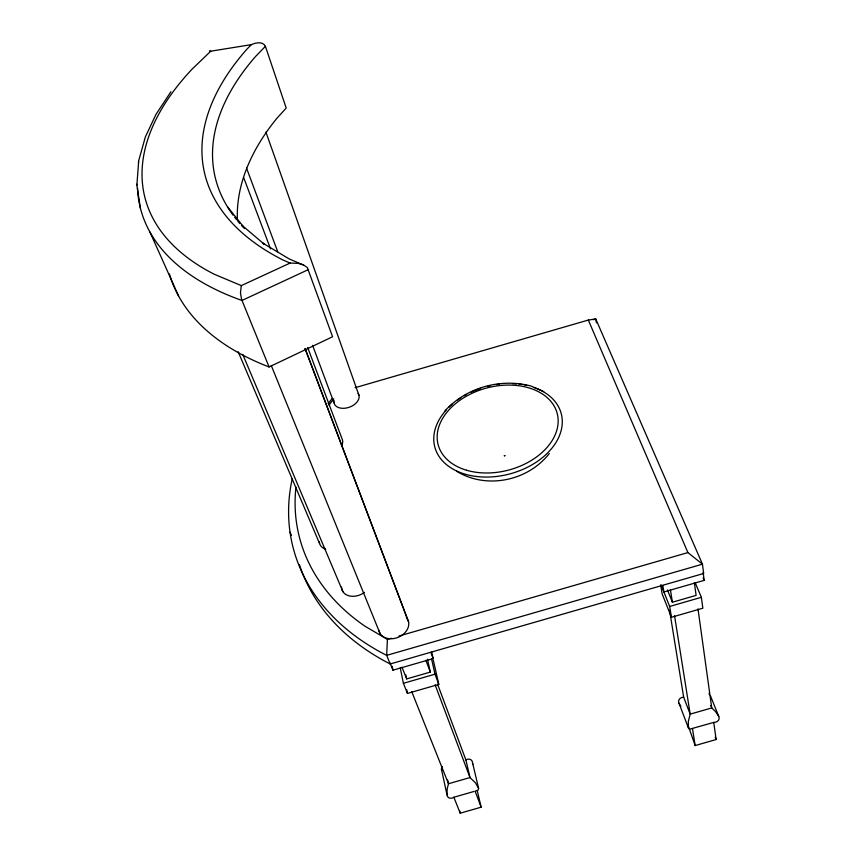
<?xml version="1.0" encoding="UTF-8"?>
<svg xmlns="http://www.w3.org/2000/svg" width="856" height="856" viewBox="0 0 856 856"><rect width="100%" height="100%" fill="white"/><g stroke="black" fill="none" stroke-linecap="round" stroke-linejoin="round"><path stroke-width="1.28" d="M295.962 487.075A267.789 190.92 -12.6 0 0 364.966 626.207L387.404 639.379L386.677 655.364L390.197 663.978L703.675 573.477L702.455 564.179L595.744 318.935L588.318 320.058L355.101 387.704M478.6 788.355L475.465 782.833L469.998 777.558L465.899 759.968C468.489 758.063 472.512 759.304 472.555 762.814L478.6 788.355L478.172 790.099L475.101 791.137L481.136 807.176L460.218 813.2L453.862 797.257C451.347 799.204 447.11 798.348 446.96 794.732L441.407 769.03L442.381 766.655M140.448 208.5L136.874 185.174L138.726 160.564L145.349 136.971L155.963 114.415L170.933 91.71M136.874 185.174L136.939 184.19M138.447 162.415L138.511 161.474M303.634 265.039L298.327 263.413L290.152 263.038L241.296 285.615L240.461 292.902L241.574 299.386L269.084 366.967L332.588 336.75L307.315 267.543L303.634 265.039L289.521 259.111L262.535 242.976L264.14 244.121L241.991 225.31M329.014 405.102L333.733 398.821M209.442 50.793L210.769 51.189L251.354 44.64C255.591 42.661 262.888 41.109 265.414 46.32L286.204 108.059L276.809 118.396A349.077 193.403 -11.8 0 0 237.412 220.623M265.414 46.32L255.516 56.539A363.522 188.566 -12.1 0 0 233.089 215.198M251.354 44.64L246.881 49.209A373.901 192.568 -12.2 0 0 283.058 260.042L290.152 263.038M549.274 453.552C527.917 480.997 486.508 489.653 456.665 471.271M210.769 51.189L192.14 69.101A344.754 178.947 -14.1 0 0 214.054 274.145L241.296 285.615M444.992 410.837C466.092 387.565 500.535 378.01 530.784 385.97L543.742 391.609M710.427 695.746L718.773 716.461C720.474 719.821 716.953 722.646 713.754 722.411L689.562 729.226L688.406 727.942L679.043 703.322C677.289 700.101 680.445 697.052 683.666 697.223L690.182 714.139L688.31 721.533L688.406 727.942M308.567 269.522L241.97 300.456A351.741 184.158 -14 0 1 137.506 188.138M593.187 319.684L595.744 318.935L596.45 322.862M387.404 639.379L391.256 638.266M398.96 636.04L687.892 552.591L702.455 564.179L386.677 655.364A276.477 198.228 -12.5 0 1 292.174 479.039M389.972 662.876L392.958 670.195L433.147 658.585L431.681 652.122M703.14 572.471L704.178 580.357L663.882 591.988L662.812 585.472M401.999 667.198L406.675 678.915L430.322 672.088L427.454 659.195M667.445 589.912L672.399 602.228L696.11 595.38L694.366 582.808M403.39 683.302L434.998 674.186L438.796 684.393L407.467 693.424L403.39 683.302L400.244 667.798M701.364 597.306L702.84 608.209L671.436 617.262L669.681 606.455L701.364 597.306L695.318 583.043M453.862 797.257L473.85 791.5M688.352 726.145L695.168 745.565L716.13 739.531L713.754 722.411M227.664 206.981L243.468 226.744M680.884 706.446L679.043 703.322M718.773 716.461L715.53 711.55L711.743 707.923L710.78 705.515M149.918 232.008L178.583 296.037M290.034 532.175L291.457 535.396M703.118 577.896L704.178 580.357M588.318 320.058L687.892 552.591M238.182 351.73L319.588 543.571M242.762 354.416L342.903 591.678M271.266 365.533L379.904 633.183M660.928 584.605L669.681 606.455M671.436 617.262L662.159 593.957L660.757 585.525M411.693 691.52L448.48 783.754L447.196 788.836L446.96 794.732M715.188 737.134L716.13 739.531M305.164 348.788L408.612 622.087M305.036 348.424L407.52 619.177M425.892 660.308L430.322 672.088M435.094 684.768L469.998 777.558L448.48 783.754L447.656 779.977M243.735 177.716L270.528 248.871M307.657 347.493L341.972 438.625A13.482 9.02 -20.9 0 1 341.437 445.89M437.566 684.158L465.899 759.968M246.539 168.097L277.708 251.728M312.59 345.343L333.99 402.759M430.878 652.433L433.147 658.585M265.916 132.07L359.017 395.504M441.407 769.03L441.739 770.186M477.327 790.998L481.136 807.176M433.286 660.019L438.796 684.393M431.606 659.163L434.998 674.186M459.672 810.707L460.218 813.2M405.872 675.031L406.675 678.915M406.686 689.562L407.467 693.424M392.187 666.3L392.958 670.195M669.574 610.317L683.666 697.223M670.419 589.72L672.399 602.228M674.539 615.678L690.182 714.139L711.743 707.923L697.993 608.916M692.461 728.542L695.168 745.565M472.555 762.814L472.683 764.504M709.175 693.135L709.271 694.612M533.898 387.426A65.388 45.165 -14.7 0 1 550.825 449.486A65.388 45.165 -14.7 0 1 460.614 472.673A65.388 45.165 -14.7 0 1 446.318 409.928M448.865 407.285A65.388 45.165 -14.7 0 1 452.567 403.904M457.596 399.998A65.388 45.165 -14.7 0 1 460.849 397.794M464.262 395.729A65.388 45.165 -14.7 0 1 466.606 394.434M471.228 392.134A65.388 45.165 -14.7 0 1 480.644 388.41M487.941 386.291A65.388 45.165 -14.7 0 1 490.424 385.714M496.694 384.569A65.388 45.165 -14.7 0 1 499.187 384.237M512.541 383.638A65.388 45.165 -14.7 0 1 516.468 383.852M519.046 384.109A65.388 45.165 -14.7 0 1 521.604 384.44M524.139 384.868A65.388 45.165 -14.7 0 1 526.622 385.371M406.268 617.497A15.515 11.92 -22.8 0 1 399.067 636.939A15.515 11.92 -22.8 0 1 378.866 630.241M364.421 592.416A15.001 11.096 -23.2 0 1 349.376 595.915A15.001 11.096 -23.2 0 1 341.565 587.034M325.708 549.167A14.477 10.326 -22.8 0 1 319.277 541.773M358.129 393.471A13.065 8.507 -19.6 0 1 348.231 407.574A13.065 8.507 -19.6 0 1 334 400.469M390.197 663.978A274.615 198.218 -12.5 0 1 299.375 564.543M328.19 403.658A276.477 198.228 -12.5 0 1 332.246 398.468M269.084 366.967A337.842 188.898 -13.8 0 1 169.424 273.995M244.484 228.573A363.522 188.566 -12.1 0 1 241.627 225.556M239.798 223.523A363.522 188.566 -12.1 0 1 238.032 221.469M236.32 219.393A363.522 188.566 -12.1 0 1 234.672 217.306M504.89 455.692L504.334 455.745L504.89 455.692M466.616 470.254A61.546 42.468 -14.7 0 0 558.155 421.612A61.546 42.468 -14.7 0 0 468.232 395.205A61.546 42.468 -14.7 0 0 466.616 470.254"/></g></svg>
